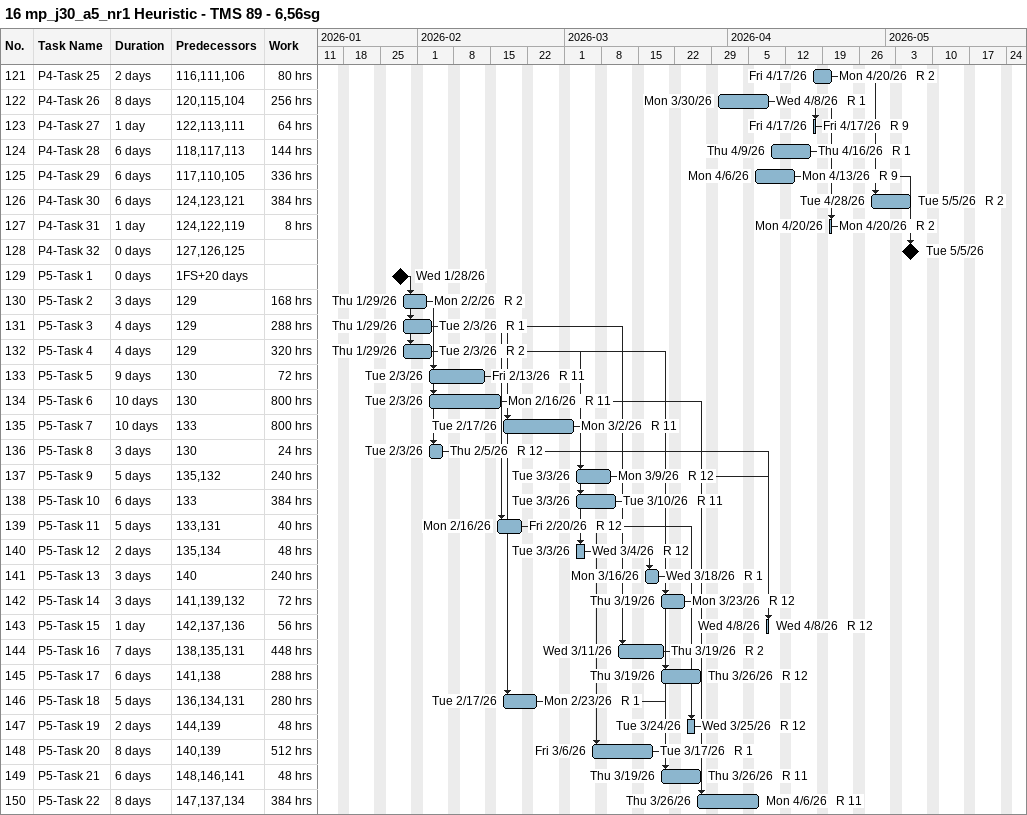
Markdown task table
16 mp_j30_a5_nr1 Heuristic - TMS 89 - 6,56sg

| ID | Task | Duration | Start | Finish | Predecessors | Resources | Work (h) |
|---|---|---|---|---|---|---|---|
| 121 | P4-Task 25 | 2d | 2026-04-17 | 2026-04-20 | 116, 111, 106 | R 2 | 80 |
| 122 | P4-Task 26 | 8d | 2026-03-30 | 2026-04-08 | 120, 115, 104 | R 1 | 256 |
| 123 | P4-Task 27 | 1d | 2026-04-17 | 2026-04-17 | 122, 113, 111 | R 9 | 64 |
| 124 | P4-Task 28 | 6d | 2026-04-09 | 2026-04-16 | 118, 117, 113 | R 1 | 144 |
| 125 | P4-Task 29 | 6d | 2026-04-06 | 2026-04-13 | 117, 110, 105 | R 9 | 336 |
| 126 | P4-Task 30 | 6d | 2026-04-28 | 2026-05-05 | 124, 123, 121 | R 2 | 384 |
| 127 | P4-Task 31 | 1d | 2026-04-20 | 2026-04-20 | 124, 122, 119 | R 2 | 8 |
| 128 | P4-Task 32 | 0d | 2026-05-05 | 2026-05-05 | 127, 126, 125 |  |  |
| 129 | P5-Task 1 | 0d | 2026-01-28 | 2026-01-28 | 1FS+20d |  |  |
| 130 | P5-Task 2 | 3d | 2026-01-29 | 2026-02-02 | 129 | R 2 | 168 |
| 131 | P5-Task 3 | 4d | 2026-01-29 | 2026-02-03 | 129 | R 1 | 288 |
| 132 | P5-Task 4 | 4d | 2026-01-29 | 2026-02-03 | 129 | R 2 | 320 |
| 133 | P5-Task 5 | 9d | 2026-02-03 | 2026-02-13 | 130 | R 11 | 72 |
| 134 | P5-Task 6 | 10d | 2026-02-03 | 2026-02-16 | 130 | R 11 | 800 |
| 135 | P5-Task 7 | 10d | 2026-02-17 | 2026-03-02 | 133 | R 11 | 800 |
| 136 | P5-Task 8 | 3d | 2026-02-03 | 2026-02-05 | 130 | R 12 | 24 |
| 137 | P5-Task 9 | 5d | 2026-03-03 | 2026-03-09 | 135, 132 | R 12 | 240 |
| 138 | P5-Task 10 | 6d | 2026-03-03 | 2026-03-10 | 133 | R 11 | 384 |
| 139 | P5-Task 11 | 5d | 2026-02-16 | 2026-02-20 | 133, 131 | R 12 | 40 |
| 140 | P5-Task 12 | 2d | 2026-03-03 | 2026-03-04 | 135, 134 | R 12 | 48 |
| 141 | P5-Task 13 | 3d | 2026-03-16 | 2026-03-18 | 140 | R 1 | 240 |
| 142 | P5-Task 14 | 3d | 2026-03-19 | 2026-03-23 | 141, 139, 132 | R 12 | 72 |
| 143 | P5-Task 15 | 1d | 2026-04-08 | 2026-04-08 | 142, 137, 136 | R 12 | 56 |
| 144 | P5-Task 16 | 7d | 2026-03-11 | 2026-03-19 | 138, 135, 131 | R 2 | 448 |
| 145 | P5-Task 17 | 6d | 2026-03-19 | 2026-03-26 | 141, 138 | R 12 | 288 |
| 146 | P5-Task 18 | 5d | 2026-02-17 | 2026-02-23 | 136, 134, 131 | R 1 | 280 |
| 147 | P5-Task 19 | 2d | 2026-03-24 | 2026-03-25 | 144, 139 | R 12 | 48 |
| 148 | P5-Task 20 | 8d | 2026-03-06 | 2026-03-17 | 140, 139 | R 1 | 512 |
| 149 | P5-Task 21 | 6d | 2026-03-19 | 2026-03-26 | 148, 146, 141 | R 11 | 48 |
| 150 | P5-Task 22 | 8d | 2026-03-26 | 2026-04-06 | 147, 137, 134 | R 11 | 384 |
